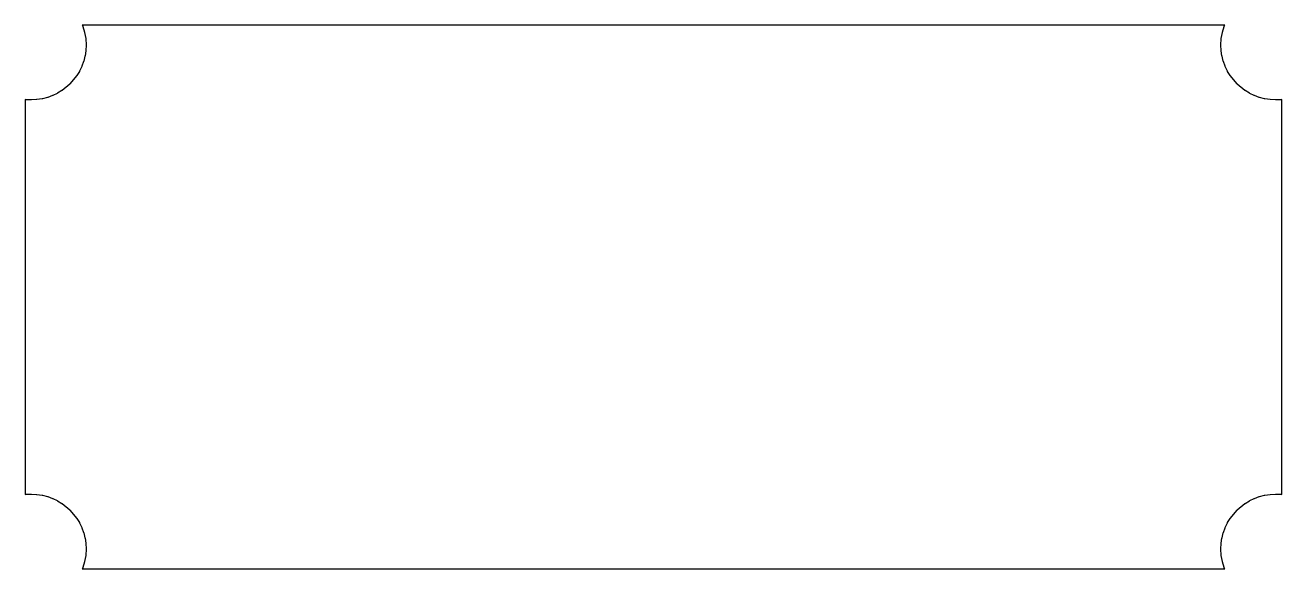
# Model space of a CAD drawing. Header units: millimetres. Extents: x 3.6 to 96.7, y 2.6 to 42.9.
import ezdxf

# ---------------------------------------------------------------- set-up
doc = ezdxf.new("R2010")
doc.units = ezdxf.units.MM

msp = doc.modelspace()

# ---------------------------------------------------------------- linework, layer by layer
msp.add_lwpolyline([(4.077, 8.13), (4.47, 8.11), (4.493, 8.107), (4.874, 8.049), (4.896, 8.045), (5.264, 7.95), (5.286, 7.943), (5.639, 7.814), (5.659, 7.806), (5.995, 7.644), (6.014, 7.634), (6.331, 7.441), (6.357, 7.422), (6.926, 6.954), (6.942, 6.939), (6.956, 6.923), (7.425, 6.355), (7.444, 6.328), (7.636, 6.012), (7.647, 5.993), (7.808, 5.657), (7.817, 5.637), (7.946, 5.284), (7.953, 5.262), (8.047, 4.894), (8.052, 4.872), (8.11, 4.491), (8.113, 4.468), (8.132, 4.076), (8.132, 4.051), (8.106, 3.599), (8.103, 3.573), (8.026, 3.136), (8.02, 3.111), (7.895, 2.693), (7.886, 2.668), (7.851, 2.588), (92.479, 2.588), (92.444, 2.668), (92.435, 2.693), (92.31, 3.111), (92.304, 3.136), (92.227, 3.573), (92.224, 3.599), (92.198, 4.051), (92.198, 4.076), (92.217, 4.468), (92.22, 4.491), (92.278, 4.872), (92.283, 4.894), (92.377, 5.262), (92.384, 5.284), (92.513, 5.637), (92.522, 5.657), (92.683, 5.993), (92.694, 6.012), (92.886, 6.328), (92.905, 6.355), (93.374, 6.923), (93.388, 6.939), (93.404, 6.954), (93.972, 7.422), (93.999, 7.441), (94.316, 7.634), (94.335, 7.644), (94.67, 7.806), (94.691, 7.814), (95.044, 7.943), (95.065, 7.95), (95.433, 8.045), (95.455, 8.049), (95.836, 8.107), (95.859, 8.11), (96.252, 8.13), (96.268, 8.13), (96.441, 8.126), (96.451, 8.126), (96.621, 8.114), (96.632, 8.113), (96.714, 8.104), (96.714, 37.362), (96.632, 37.353), (96.621, 37.352), (96.451, 37.34), (96.441, 37.34), (96.268, 37.336), (96.252, 37.336), (95.859, 37.356), (95.836, 37.359), (95.455, 37.417), (95.433, 37.421), (95.065, 37.516), (95.044, 37.523), (94.691, 37.652), (94.67, 37.66), (94.335, 37.822), (94.316, 37.832), (93.999, 38.025), (93.972, 38.044), (93.404, 38.512), (93.388, 38.527), (93.374, 38.543), (92.905, 39.111), (92.886, 39.138), (92.694, 39.454), (92.683, 39.473), (92.522, 39.809), (92.513, 39.829), (92.384, 40.182), (92.377, 40.204), (92.283, 40.572), (92.278, 40.594), (92.22, 40.975), (92.217, 40.998), (92.198, 41.39), (92.198, 41.415), (92.224, 41.867), (92.227, 41.893), (92.304, 42.33), (92.31, 42.355), (92.435, 42.773), (92.444, 42.798), (92.479, 42.878), (7.851, 42.878), (7.886, 42.798), (7.895, 42.773), (8.02, 42.355), (8.026, 42.33), (8.103, 41.893), (8.106, 41.867), (8.132, 41.415), (8.132, 41.39), (8.113, 40.998), (8.11, 40.975), (8.052, 40.594), (8.047, 40.572), (7.953, 40.204), (7.946, 40.182), (7.817, 39.829), (7.808, 39.809), (7.647, 39.473), (7.636, 39.454), (7.444, 39.138), (7.425, 39.111), (6.956, 38.543), (6.942, 38.527), (6.926, 38.512), (6.357, 38.044), (6.331, 38.025), (6.014, 37.832), (5.995, 37.822), (5.659, 37.66), (5.639, 37.652), (5.286, 37.523), (5.264, 37.516), (4.896, 37.421), (4.874, 37.417), (4.493, 37.359), (4.47, 37.356), (4.077, 37.336), (4.061, 37.336), (3.888, 37.34), (3.878, 37.34), (3.708, 37.352), (3.698, 37.353), (3.616, 37.362), (3.616, 8.104), (3.698, 8.113), (3.708, 8.114), (3.878, 8.126), (3.888, 8.126), (4.061, 8.13), (4.077, 8.13)], close=True)

doc.saveas('drawing.dxf')
